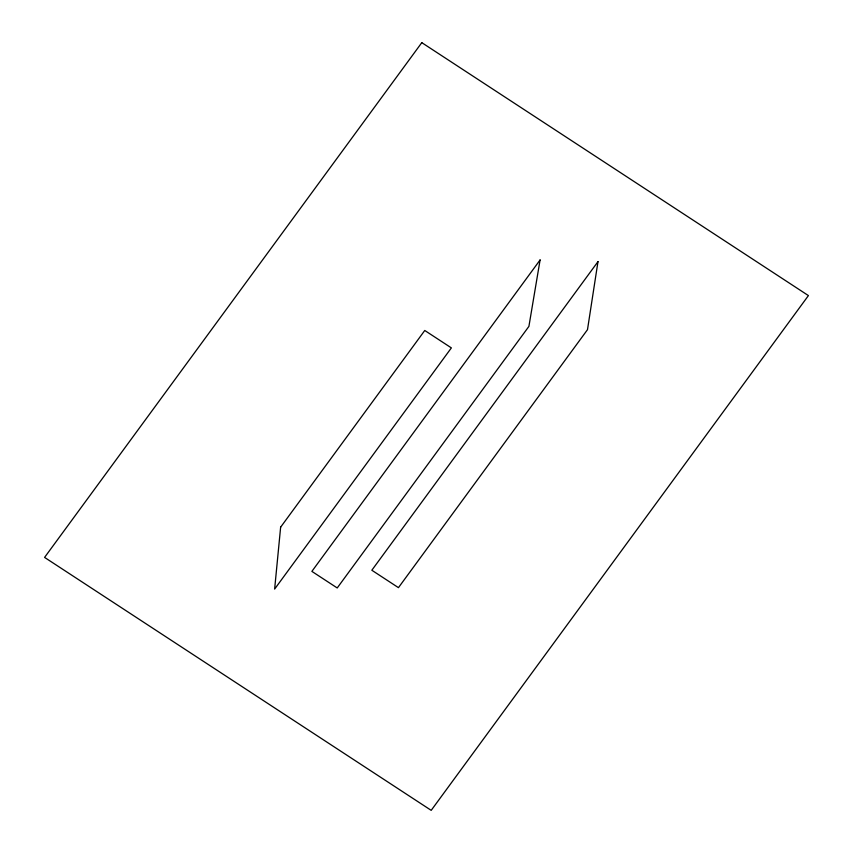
<?xml version="1.0" encoding="UTF-8"?>
<svg xmlns="http://www.w3.org/2000/svg" width="853" height="853" viewBox="0 0 853 853"><rect width="100%" height="100%" fill="white"/><g stroke="black" fill="none" stroke-linecap="round" stroke-linejoin="round"><path stroke-width="1.28" d="M280.637 527.165L274.634 589.082L451.376 347.896L424.762 330.484L280.637 527.165M597.985 261.626L587.493 329.674L398.447 587.653L371.833 570.241L597.985 261.626M540.088 259.962L528.913 326.379L337.223 587.962L311.878 571.382L540.088 259.962M421.798 42.65L44.58 557.414L431.202 810.35L808.42 295.586L421.798 42.65"/></g></svg>
